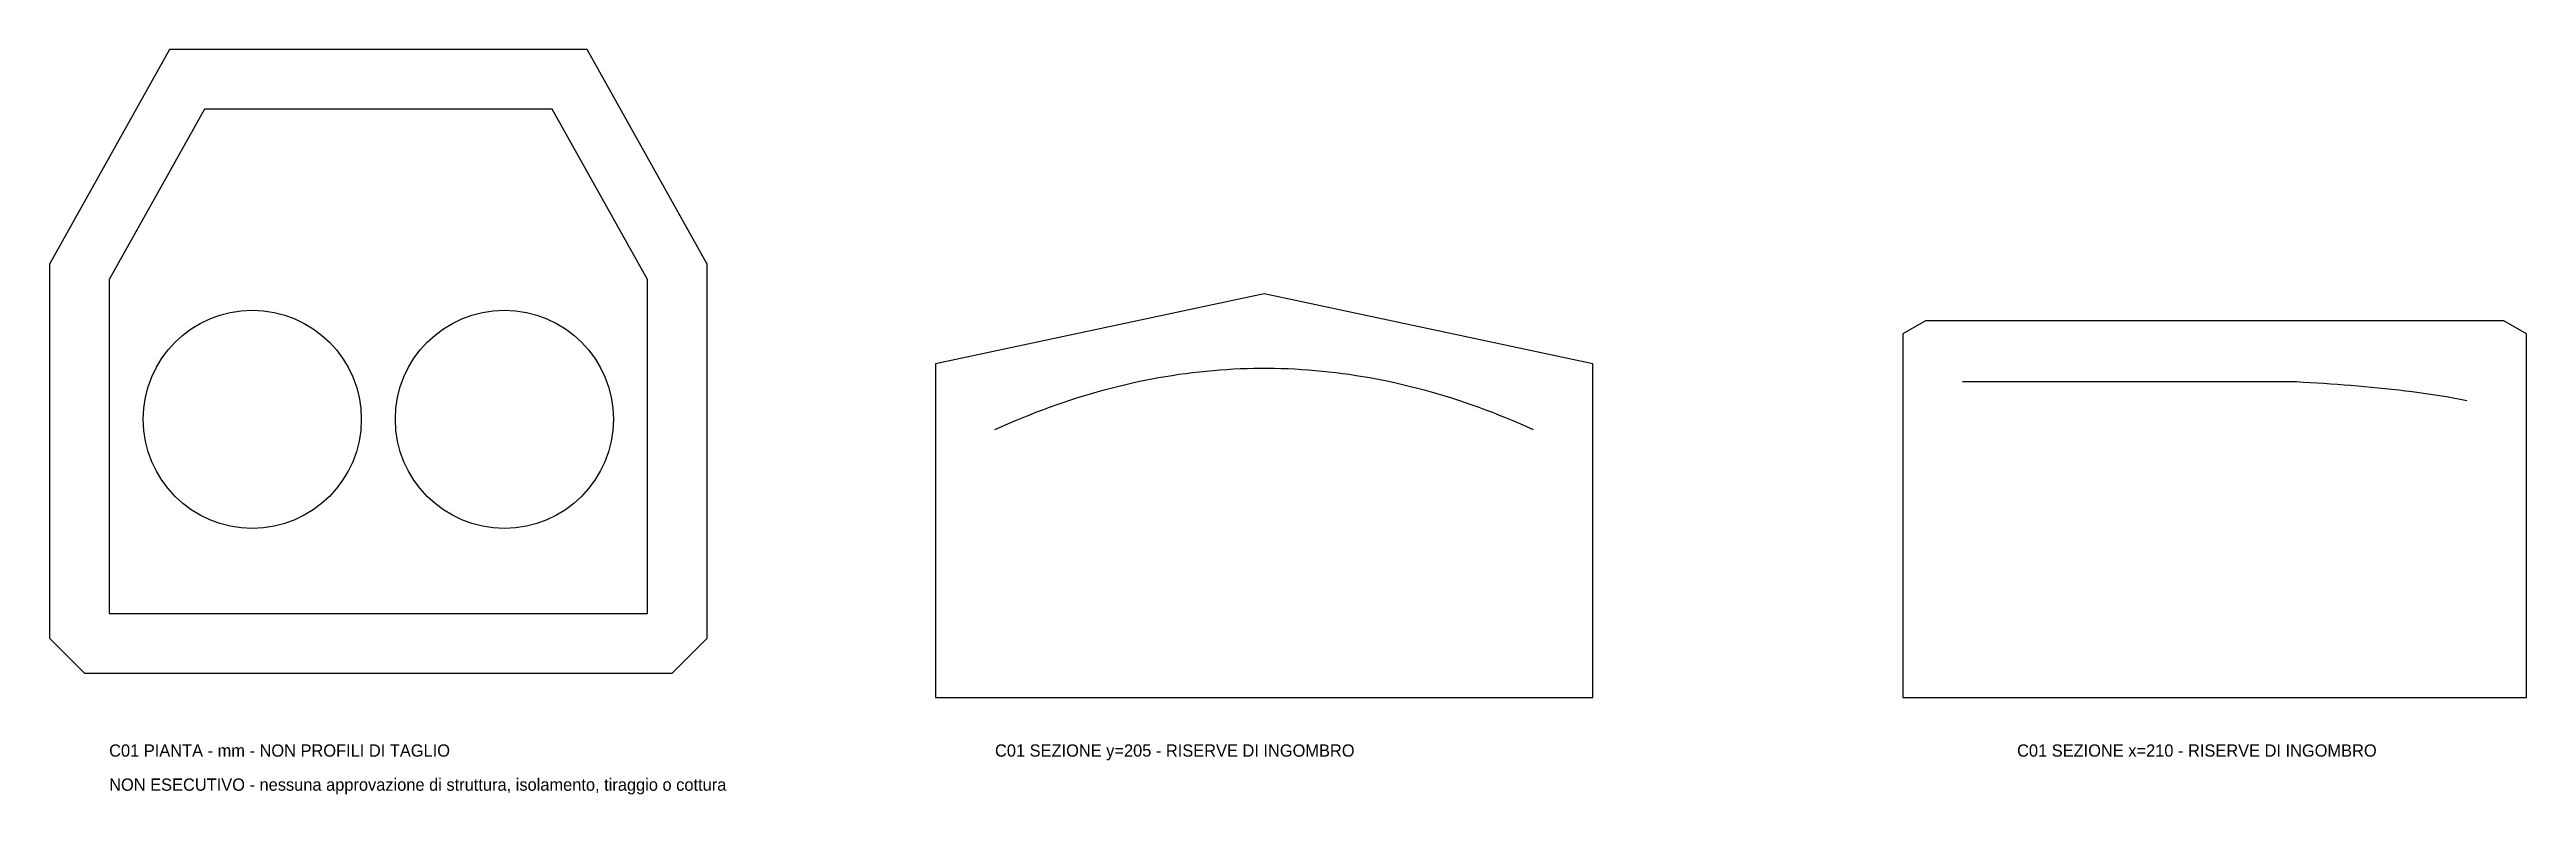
# Model space of a CAD drawing. Header units: millimetres. Extents: x -88 to 3548, y -345 to 748.
import ezdxf

# ---------------------------------------------------------------- set-up
doc = ezdxf.new("R2010")
doc.units = ezdxf.units.MM

msp = doc.modelspace()

# ---------------------------------------------------------------- linework, layer by layer
at = {"layer": 'CAMERA_INTERNA_V4', "color": 5}
for p, q in [((140, 660), (0, 410)), ((650, 660), (140, 660)), ((790, 410), (650, 660)), ((0, 410), (0, -80)), ((790, -80), (790, 410)), ((0, -80), (790, -80))]:
    msp.add_line(p, q, dxfattribs=at)
at = {"layer": 'DISCHI_NON_FORI_TAGLIO', "color": 30}
for centre in [(210, 205), (580, 205)]:
    msp.add_circle(centre, 160, dxfattribs=at)
at = {"layer": 'INVILUPPO_NOMINALE', "color": 8}
for p, q in [((88.7, 747.5), (-87.5, 432.8)), ((701.3, 747.5), (88.7, 747.5)), ((877.5, 432.8), (701.3, 747.5)), ((-87.5, 432.8), (-87.5, -116.2)), ((877.5, -116.2), (877.5, 432.8)), ((-87.5, -116.2), (-36.2, -167.5)), ((826.2, -167.5), (877.5, -116.2)), ((-36.2, -167.5), (826.2, -167.5))]:
    msp.add_line(p, q, dxfattribs=at)
at = {"layer": 'SEZIONE_INVILUPPO', "color": 8}
for p, q in [((1695, 389), (1212.5, 286.5)), ((2177.5, 286.5), (1695, 389)), ((2665.7, 349.7), (2632.5, 330.5)), ((2632.5, 330.5), (2632.5, -203)), ((3514.3, 349.7), (2665.7, 349.7)), ((3547.5, 330.5), (3514.3, 349.7)), ((3547.5, -203), (3547.5, 330.5)), ((1212.5, 286.5), (1212.5, -203)), ((2177.5, -203), (2177.5, 286.5)), ((1212.5, -203), (2177.5, -203)), ((2632.5, -203), (3547.5, -203))]:
    msp.add_line(p, q, dxfattribs=at)
at = {"layer": 'VOLTA_INTERNA_RIFERIMENTO', "color": 5}
for p, q in [((1480, 253.3), (1490, 255.8)), ((1490, 255.8), (1500, 258.1)), ((1500, 258.1), (1510, 260.3)), ((1510, 260.3), (1520, 262.3)), ((1520, 262.3), (1530, 264.3)), ((1530, 264.3), (1540, 266.1)), ((1540, 266.1), (1550, 267.9)), ((1550, 267.9), (1560, 269.5)), ((1560, 269.5), (1570, 271)), ((1570, 271), (1580, 272.4)), ((1580, 272.4), (1590, 273.6)), ((1590, 273.6), (1600, 274.8)), ((1600, 274.8), (1610, 275.8)), ((1610, 275.8), (1620, 276.8)), ((1620, 276.8), (1630, 277.6)), ((1630, 277.6), (1640, 278.3)), ((1640, 278.3), (1650, 278.8)), ((1650, 278.8), (1660, 279.3)), ((1660, 279.3), (1670, 279.6)), ((1670, 279.6), (1680, 279.9)), ((1680, 279.9), (1690, 280)), ((1690, 280), (1700, 280)), ((1700, 280), (1710, 279.9)), ((1710, 279.9), (1720, 279.6)), ((1720, 279.6), (1730, 279.3)), ((1730, 279.3), (1740, 278.8)), ((1740, 278.8), (1750, 278.3)), ((1750, 278.3), (1760, 277.6)), ((1760, 277.6), (1770, 276.8)), ((1770, 276.8), (1780, 275.8)), ((1780, 275.8), (1790, 274.8)), ((1790, 274.8), (1800, 273.6)), ((1800, 273.6), (1810, 272.4)), ((1810, 272.4), (1820, 271)), ((1820, 271), (1830, 269.5)), ((1830, 269.5), (1840, 267.9)), ((1840, 267.9), (1850, 266.1)), ((1850, 266.1), (1860, 264.3)), ((1860, 264.3), (1870, 262.3)), ((1870, 262.3), (1880, 260.3)), ((1880, 260.3), (1890, 258.1)), ((1890, 258.1), (1900, 255.8)), ((1900, 255.8), (1910, 253.3)), ((2720, 260.3), (2730, 260.3)), ((2730, 260.3), (2740, 260.3)), ((2740, 260.3), (2750, 260.3)), ((2750, 260.3), (2760, 260.3)), ((2760, 260.3), (2770, 260.3)), ((2770, 260.3), (2780, 260.3)), ((2780, 260.3), (2790, 260.3)), ((2790, 260.3), (2800, 260.3)), ((2800, 260.3), (2810, 260.3)), ((2810, 260.3), (2820, 260.3)), ((2820, 260.3), (2830, 260.3)), ((2830, 260.3), (2840, 260.3)), ((2840, 260.3), (2850, 260.3)), ((2850, 260.3), (2860, 260.3)), ((2860, 260.3), (2870, 260.3)), ((2870, 260.3), (2880, 260.3)), ((2880, 260.3), (2890, 260.3)), ((2890, 260.3), (2900, 260.3)), ((2900, 260.3), (2910, 260.3)), ((2910, 260.3), (2920, 260.3)), ((2920, 260.3), (2930, 260.3)), ((2930, 260.3), (2940, 260.3)), ((2940, 260.3), (2950, 260.3)), ((2950, 260.3), (2960, 260.3)), ((2960, 260.3), (2970, 260.3)), ((2970, 260.3), (2980, 260.3)), ((2980, 260.3), (2990, 260.3)), ((2990, 260.3), (3000, 260.3)), ((3000, 260.3), (3010, 260.3)), ((3010, 260.3), (3020, 260.3)), ((3020, 260.3), (3030, 260.3)), ((3030, 260.3), (3040, 260.3)), ((3040, 260.3), (3050, 260.3)), ((3050, 260.3), (3060, 260.3)), ((3060, 260.3), (3070, 260.3)), ((3070, 260.3), (3080, 260.3)), ((3080, 260.3), (3090, 260.3)), ((3090, 260.3), (3100, 260.3)), ((3100, 260.3), (3110, 260.3)), ((3110, 260.3), (3120, 260.3)), ((3120, 260.3), (3130, 260.3)), ((3130, 260.3), (3140, 260.3)), ((3140, 260.3), (3150, 260.3)), ((3150, 260.3), (3160, 260.3)), ((3160, 260.3), (3170, 260.3)), ((3170, 260.3), (3180, 260.3)), ((3180, 260.3), (3190, 260.3)), ((3190, 260.3), (3200, 260.3)), ((3200, 260.3), (3210, 260.3)), ((3210, 260.3), (3220, 259.7)), ((3220, 259.7), (3230, 259.1)), ((3230, 259.1), (3240, 258.5)), ((3240, 258.5), (3250, 257.8)), ((3250, 257.8), (3260, 257.1)), ((3260, 257.1), (3270, 256.4)), ((3270, 256.4), (3280, 255.7)), ((3280, 255.7), (3290, 254.9)), ((3290, 254.9), (3300, 254.1)), ((1360, 215.3), (1370, 219.1)), ((1370, 219.1), (1380, 222.8)), ((1380, 222.8), (1390, 226.3)), ((1390, 226.3), (1400, 229.8)), ((1400, 229.8), (1410, 233.1)), ((1410, 233.1), (1420, 236.4)), ((1420, 236.4), (1430, 239.5)), ((1430, 239.5), (1440, 242.5)), ((1440, 242.5), (1450, 245.4)), ((1450, 245.4), (1460, 248.1)), ((1460, 248.1), (1470, 250.8)), ((1470, 250.8), (1480, 253.3)), ((1910, 253.3), (1920, 250.8)), ((1920, 250.8), (1930, 248.1)), ((1930, 248.1), (1940, 245.4)), ((1940, 245.4), (1950, 242.5)), ((1950, 242.5), (1960, 239.5)), ((1960, 239.5), (1970, 236.4)), ((1970, 236.4), (1980, 233.1)), ((1980, 233.1), (1990, 229.8)), ((1990, 229.8), (2000, 226.3)), ((2000, 226.3), (2010, 222.8)), ((2010, 222.8), (2020, 219.1)), ((2020, 219.1), (2030, 215.3)), ((3300, 254.1), (3310, 253.2)), ((3310, 253.2), (3320, 252.3)), ((3320, 252.3), (3330, 251.3)), ((3330, 251.3), (3340, 250.3)), ((3340, 250.3), (3350, 249.3)), ((3350, 249.3), (3360, 248.2)), ((3360, 248.2), (3370, 247)), ((3370, 247), (3380, 245.7)), ((3380, 245.7), (3390, 244.4)), ((3390, 244.4), (3400, 243)), ((3400, 243), (3410, 241.5)), ((3410, 241.5), (3420, 240)), ((3420, 240), (3430, 238.3)), ((3430, 238.3), (3440, 236.5)), ((3440, 236.5), (3450, 234.6)), ((3450, 234.6), (3460, 232.6)), ((1300, 190), (1310, 194.5)), ((1310, 194.5), (1320, 198.9)), ((1320, 198.9), (1330, 203.2)), ((1330, 203.2), (1340, 207.3)), ((1340, 207.3), (1350, 211.3)), ((1350, 211.3), (1360, 215.3)), ((2030, 215.3), (2040, 211.3)), ((2040, 211.3), (2050, 207.3)), ((2050, 207.3), (2060, 203.2)), ((2060, 203.2), (2070, 198.9)), ((2070, 198.9), (2080, 194.5)), ((2080, 194.5), (2090, 190))]:
    msp.add_line(p, q, dxfattribs=at)

# ---------------------------------------------------------------- texts
at = {"layer": 'NOTE_NON_ESECUTIVO', "color": 7}
for s, p in [('C01 PIANTA - mm - NON PROFILI DI TAGLIO', (0, -290)), ('C01 SEZIONE y=205 - RISERVE DI INGOMBRO', (1300, -290)), ('C01 SEZIONE x=210 - RISERVE DI INGOMBRO', (2800, -290)), ('NON ESECUTIVO - nessuna approvazione di struttura, isolamento, tiraggio o cottura', (0, -340))]:
    msp.add_text(s, height=18, dxfattribs=at).set_placement(p)

doc.saveas('drawing.dxf')
